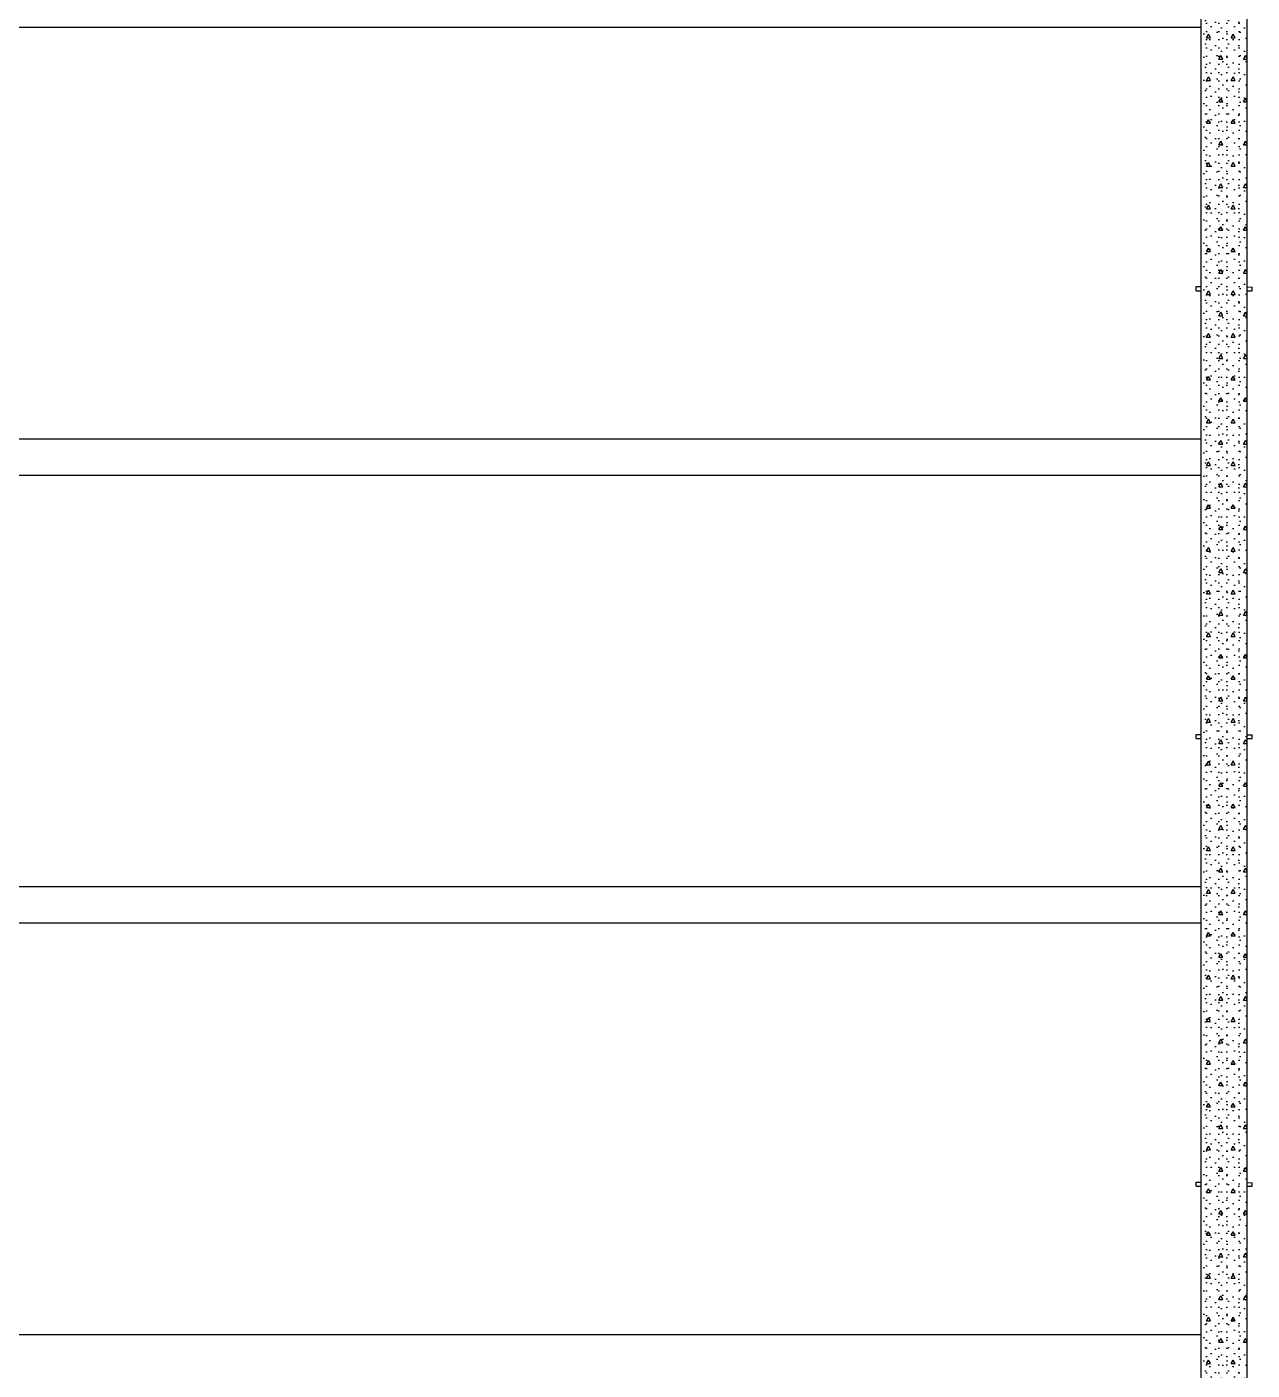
# Model space of a CAD drawing. Header units: millimetres. Extents: x 15 to 2176, y 3 to 641.
# Drawn here: x 819 to 967.8, y 307.3 to 470.5 of the extents above; entities that cross this region are included whole.
import ezdxf
from ezdxf.xclip import XClip

# ---------------------------------------------------------------- set-up
doc = ezdxf.new("R2010")
doc.units = ezdxf.units.MM
doc.header["$MEASUREMENT"] = 0
doc.header["$XCLIPFRAME"] = 0
for name, color, linetype in [('A--------P-', 7, 'Continuous'), ('A-01SC-----', 7, 'Continuous'), ('A-01SF-----', 7, 'Continuous')]:
    doc.layers.add(name, color=color, linetype=linetype)
pattern_1 = [(0, (963.7575, 92.474), (0, 5.19615), [0.5, -2.5]), (0, (965.2575, 95.072), (0, 5.19615), [0.5, -2.5]), (60, (963.7575, 92.474), (-4.5, 2.598076), [0.5, -2.5]), (60, (966.7575, 92.474), (-4.5, 2.598076), [0.5, -2.5]), (120, (964.2575, 92.474), (4.5, 2.598076), [0.5, -2.5]), (120, (967.2575, 92.474), (4.5, 2.598076), [0.5, -2.5]), (0, (963.7575, 92.9741), (0, 1), [0, -1, 0, -1.5]), (45, (964.2575, 92.9741), (-0.7071068, 0.7071068), [0, -0.75, 0, -1.25])]

# ---------------------------------------------------------------- blocks, each defined once
blk = doc.blocks.new('Drawing_2_2', base_point=(803.38, 329.56))
at = {"layer": 'A-01SC-----', "linetype": 'Continuous'}
h = blk.add_hatch(dxfattribs=at)
h.set_pattern_fill('BETONG__STD__0002', color=256, style=0, pattern_type=2)
h.set_pattern_definition(pattern_1)
h.paths.add_polyline_path([(967.22, 420.47), (967.22, 474.87), (961.62, 474.87), (961.62, 420.47)])
h = blk.add_hatch(dxfattribs=at)
h.set_pattern_fill('BETONG__STD__0002', color=256, style=0, pattern_type=2)
h.set_pattern_definition(pattern_1)
h.paths.add_polyline_path([(967.22, 366.07), (967.22, 420.47), (961.62, 420.47), (961.62, 366.07)])
h = blk.add_hatch(dxfattribs=at)
h.set_pattern_fill('BETONG__STD__0002', color=256, style=0, pattern_type=2)
h.set_pattern_definition(pattern_1)
h.paths.add_polyline_path([(967.22, 311.67), (967.22, 366.07), (961.62, 366.07), (961.62, 311.67)])
h = blk.add_hatch(dxfattribs=at)
h.set_pattern_fill('BETONG__STD__0002', color=256, style=0, pattern_type=2)
h.set_pattern_definition(pattern_1)
h.paths.add_polyline_path([(967.22, 257.27), (967.22, 311.67), (961.62, 311.67), (961.62, 257.27)])
at = {"layer": 'A-01SC-----'}
for p, q in [((961.62, 420.47), (961.62, 474.87)), ((967.22, 420.47), (967.22, 474.87)), ((961.02, 438.97), (961.62, 438.97)), ((961.02, 438.47), (961.02, 438.97)), ((961.02, 438.47), (961.62, 438.47)), ((967.22, 438.92), (967.82, 438.89)), ((967.22, 438.47), (967.82, 438.47)), ((967.82, 438.47), (967.82, 438.89)), ((961.62, 366.07), (961.62, 420.47)), ((967.22, 366.07), (967.22, 420.47)), ((961.02, 384.57), (961.62, 384.57)), ((961.02, 384.07), (961.02, 384.57)), ((961.02, 384.07), (961.62, 384.07)), ((967.22, 384.52), (967.82, 384.49)), ((967.22, 384.07), (967.82, 384.07)), ((967.82, 384.07), (967.82, 384.49)), ((961.62, 311.67), (961.62, 366.07)), ((967.22, 311.67), (967.22, 366.07)), ((961.02, 330.17), (961.62, 330.17)), ((961.02, 329.67), (961.02, 330.17)), ((961.02, 329.67), (961.62, 329.67)), ((967.22, 330.12), (967.82, 330.09)), ((967.22, 329.67), (967.82, 329.67)), ((967.82, 329.67), (967.82, 330.09)), ((961.62, 257.27), (961.62, 311.67)), ((967.22, 257.27), (967.22, 311.67))]:
    blk.add_line(p, q, dxfattribs=at)
at = {"layer": 'A-01SF-----'}
for p, q in [((961.62, 470.47), (961.62, 474.87)), ((720.76, 470.47), (851.9, 470.47)), ((851.9, 470.47), (961.62, 470.47)), ((715.76, 420.47), (851.9, 420.47)), ((851.9, 420.47), (961.62, 420.47)), ((961.62, 416.07), (961.62, 420.47)), ((720.76, 416.07), (851.9, 416.07)), ((851.9, 416.07), (961.62, 416.07)), ((715.76, 366.07), (851.9, 366.07)), ((851.9, 366.07), (961.62, 366.07)), ((961.62, 361.67), (961.62, 366.07)), ((720.76, 361.67), (851.9, 361.67)), ((851.9, 361.67), (961.62, 361.67)), ((715.76, 311.67), (851.9, 311.67)), ((851.9, 311.67), (961.62, 311.67)), ((961.62, 307.27), (961.62, 311.67))]:
    blk.add_line(p, q, dxfattribs=at)

msp = doc.modelspace()

# ---------------------------------------------------------------- block references
at = {"layer": 'A--------P-'}
ref = msp.add_blockref('Drawing_2_2', (803.38, 329.56), dxfattribs=at)
XClip(ref).set_block_clipping_path([(543.1975168981, 18.4741086751), (1063.5621721229, 640.6436337123)])

doc.saveas('drawing.dxf')
